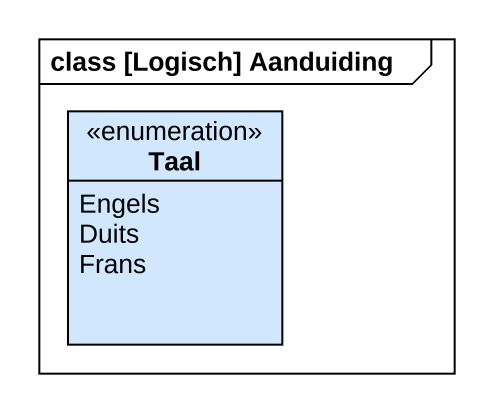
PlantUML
@startuml
mainframe class [Logisch] Aanduiding
hide circle
hide empty members
enum Taal #D0E7FE {
  Engels
  Duits
  Frans
}
@enduml
